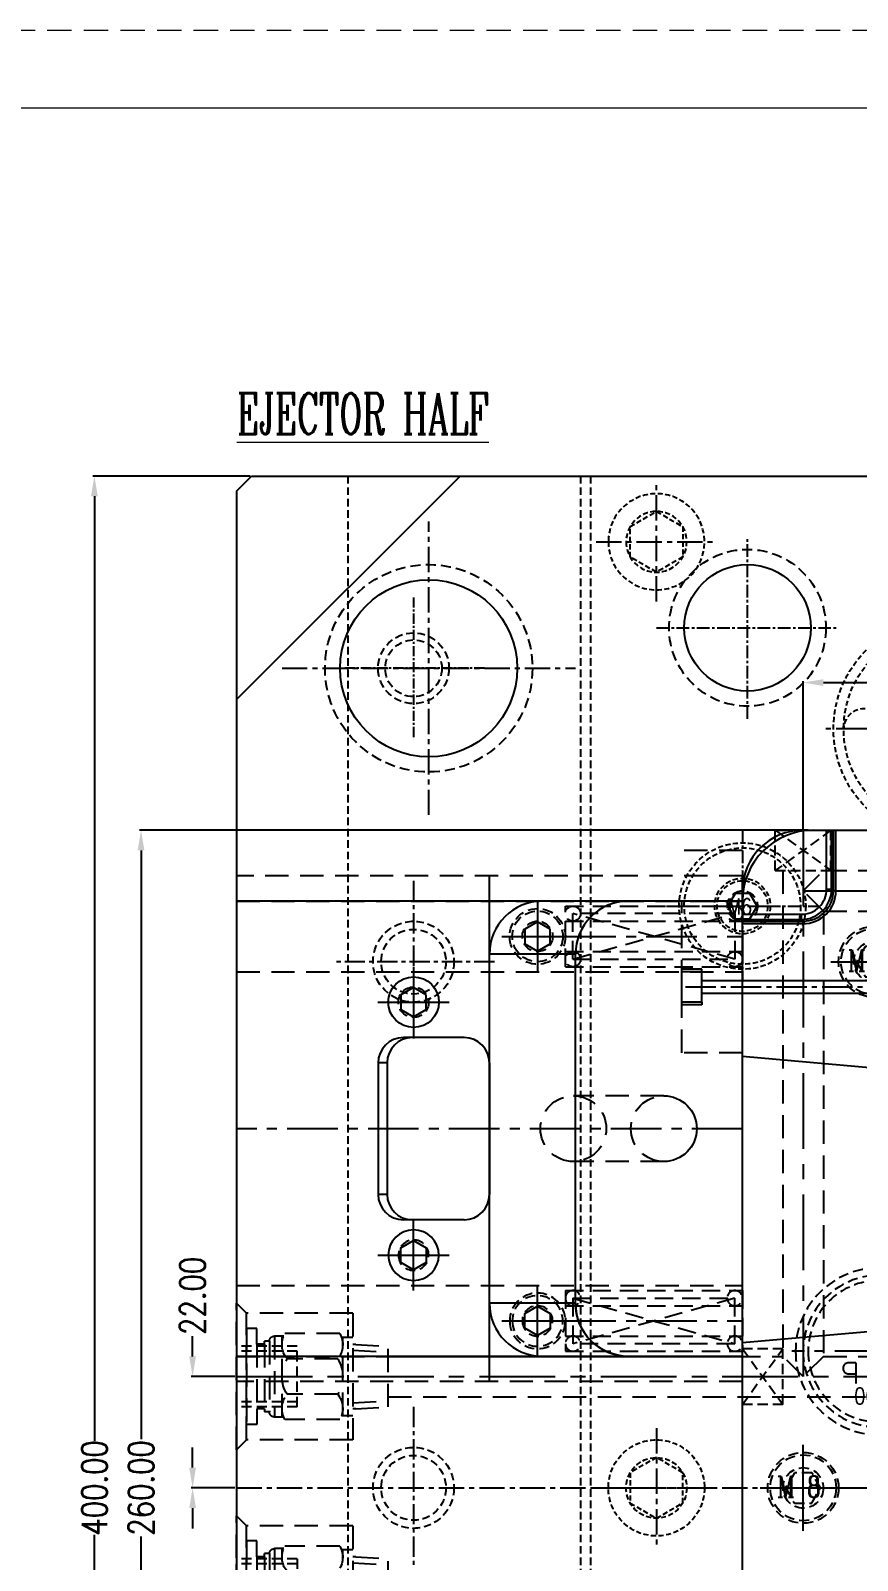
# Model space of a CAD drawing. Header units: millimetres. Extents: x 23075 to 24509, y -21593 to -20579.
# Drawn here: x 23531.5 to 23694.9, y -20881.2 to -20578.8 of the extents above; entities that cross this region are included whole.
import ezdxf

# ---------------------------------------------------------------- set-up
doc = ezdxf.new("R2010")
doc.units = ezdxf.units.MM
doc.header["$LTSCALE"] = 8
for name, pattern in [('CENTER', [2, 1.25, -0.25, 0.25, -0.25]), ('CENTER2', [1.125, 0.75, -0.125, 0.125, -0.125]), ('DASHED', [0.75, 0.5, -0.25]), ('HIDDEN', [0.375, 0.25, -0.125]), ('HIDDEN2', [0.1875, 0.125, -0.0625])]:
    doc.linetypes.add(name, pattern=pattern)
doc.layers.get('DEFPOINTS').update_dxf_attribs({"color": 6})
for name, color, linetype in [('Cav-cor', 30, 'Continuous'), ('cen', 1, 'CENTER'), ('hidden', 4, 'HIDDEN'), ('m', 144, 'HIDDEN2'), ('PIN', 5, 'Continuous'), ('SCREW', 52, 'HIDDEN'), ('SLIDE', 6, 'Continuous'), ('SP', 3, 'Continuous'), ('SPRING', 7, 'Continuous'), ('WT', 4, 'Continuous')]:
    doc.layers.add(name, color=color, linetype=linetype)
doc.layers.add('dim', color=3, linetype='Continuous', lineweight=15)
doc.layers.add('MBOM-ASSIS-LAYER', color=71, linetype='Continuous', lineweight=9)
doc.styles.add('ROMANC', font='RomanC.ttf', dxfattribs={"width": 0.8, "height": 7})
doc.styles.get("Standard").update_dxf_attribs({"font": 'txt.shx', "width": 0.8, "bigfont": 'chineset.shx'})
doc.dimstyles.new('ISO-25', dxfattribs={"dimtxt": 5, "dimasz": 4, "dimexe": 0.3, "dimexo": 0.3, "dimtad": 0, "dimzin": 1, "dimdsep": 46, "dimtxsty": 'Standard', "dimcen": 0, "dimclrd": 3, "dimclre": 3, "dimclrt": 3, "dimazin": 0, "dimtfac": 1, "dimtofl": 0, "dimtmove": 0, "dimatfit": 0, "dimfxl": 0, "dimarcsym": 0})

# ---------------------------------------------------------------- blocks, each defined once
blk = doc.blocks.new('12')
at = {"layer": 'cen', "ltscale": 0.5}
for p, q in [((0, 11.81), (0, -11.81)), ((-11.91, 0), (11.91, 0))]:
    blk.add_line(p, q, dxfattribs=at)
at = {"layer": 'm'}
blk.add_lwpolyline([(0, 6), (-5.2, 3), (-5.2, -3), (0, -6), (5.2, -3), (5.2, 3)], close=True, dxfattribs=at)
for radius in [9.5, 6]:
    blk.add_circle((0, 0), radius, dxfattribs=at)
blk = doc.blocks.new('*D27549')
at = {"layer": 'DEFPOINTS', "color": 0}
for p in [(23544.07, -20666.89), (23575.16, -20666.89), (23575.16, -21066.89)]:
    blk.add_point(p, dxfattribs=at)
at = {"layer": 'dim', "color": 3, "lineweight": -2}
for p, q in [((23574.86, -20666.89), (23543.77, -20666.89)), ((23544.07, -20670.89), (23544.07, -20857.59)), ((23544.07, -21062.89), (23544.07, -20876.18)), ((23574.86, -21066.89), (23543.77, -21066.89))]:
    blk.add_line(p, q, dxfattribs=at)
at = {"layer": 'dim', "color": 3}
for points in [[(23544.74, -20670.89), (23543.4, -20670.89), (23544.07, -20666.89)], [(23543.4, -21062.89), (23544.74, -21062.89), (23544.07, -21066.89)]]:
    blk.add_solid(points, dxfattribs=at)
at = {"layer": 'dim', "color": 3, "insert": (23544.07, -20866.89), "char_height": 5, "attachment_point": 5, "rotation": 90}
blk.add_mtext('400.00', dxfattribs=at)
blk = doc.blocks.new('20130710.160847')
at = {"layer": 'PIN', "linetype": 'Continuous'}
h = blk.add_hatch(dxfattribs=at)
h.set_pattern_fill('ANSI31', color=256, scale=14.666667, angle=180, style=0)
h.set_pattern_definition([(225, (163002.9658, -15903.9605), (1.296362432, -1.296362432), [])])
h.paths.add_polyline_path([(0, 0), (0, -11, 0.414214), (11, 0)])
h.paths.add_polyline_path([(-11, 0), (0, 0), (0, 11, 0.414214)])
at = {"layer": 'PIN', "linetype": 'CENTER2'}
for p, q in [((0, -16.5), (0, 16.5)), ((16.5, 0), (-16.5, 0))]:
    blk.add_line(p, q, dxfattribs=at)
at = {"layer": 'PIN', "linetype": 'Continuous'}
blk.add_circle((0, 0), 11, dxfattribs=at)
at = {"layer": 'SPRING', "linetype": 'CENTER', "ltscale": 0.5}
for p, q in [((0, 23.5), (0, -23.5)), ((23.5, 0), (-23.5, 0))]:
    blk.add_line(p, q, dxfattribs=at)
at = {"layer": 'SPRING', "linetype": 'HIDDEN', "ltscale": 0.5}
for radius in [22, 20]:
    blk.add_circle((0, 0), radius, dxfattribs=at)
at = {"layer": 'SPRING', "linetype": 'HIDDEN'}
for radius in [12.5, 12]:
    blk.add_circle((0, 0), radius, dxfattribs=at)
at = {"layer": 'SPRING', "linetype": 'HIDDEN', "ltscale": 0.5}
for centre, start, end in [((-16, 0), 0, 180), ((16, 0), 180, 0)]:
    blk.add_arc(centre, 4, start, end, dxfattribs=at)
blk = doc.blocks.new('20130710.160853')
at = {"layer": 'SCREW', "linetype": 'CENTER', "ltscale": 0.5}
for p, q in [((0, -7.04), (0, 7.04)), ((-7, 0), (7, 0))]:
    blk.add_line(p, q, dxfattribs=at)
at = {"layer": 'SCREW', "linetype": 'Continuous'}
blk.add_lwpolyline([(-1.44, 2.5), (-2.89, 0), (-1.44, -2.5), (1.44, -2.5), (2.89, 0), (1.44, 2.5)], close=True, dxfattribs=at)
at = {"layer": 'SCREW', "ltscale": 0.5}
for radius in [5.5, 5]:
    blk.add_circle((0, 0), radius, dxfattribs=at)
at = {"layer": 'SCREW'}
blk.add_circle((0, 0), 3, dxfattribs=at)
at = {"layer": 'SP', "color": 145, "linetype": 'CENTER', "ltscale": 0.25}
for p, q in [((0, 15), (0, -15)), ((-15, 0), (15, 0))]:
    blk.add_line(p, q, dxfattribs=at)
at = {"layer": 'SP', "color": 145, "linetype": 'HIDDEN', "ltscale": 0.5}
for radius in [12.5, 11.5]:
    blk.add_circle((0, 0), radius, dxfattribs=at)
at = {"layer": 'dim', "style": 'ROMANC', "width": 0.8}
blk.add_text('M6', height=3.172, dxfattribs=at).set_placement((-2.88, -1.7))
blk = doc.blocks.new('20160803.145915')
at = {"layer": 'PIN', "linetype": 'CENTER2'}
for p, q in [((0, 2.25), (-4, 2.25)), ((0, 1.75), (0, 2.25)), ((92.73375, -1.25), (-4, -1.25)), ((0, -4.75), (-4, -4.75)), ((0, -4.25), (0, -4.75))]:
    blk.add_line(p, q, dxfattribs=at)
at = {"layer": 'PIN'}
for p, q in [((-4, -4.25), (-4, 1.75)), ((0, 1.75), (-4, 1.75)), ((0, -4.25), (0, 1.75)), ((92.73375, 0), (0, 0)), ((92.73375, -2.5), (92.73375, 0)), ((99.26625, -2.5), (99.26625, 0)), ((92.73375, -2.5), (0, -2.5)), ((0, -4.25), (-4, -4.25))]:
    blk.add_line(p, q, dxfattribs=at)
blk = doc.blocks.new('*D27648')
at = {"layer": 'DEFPOINTS', "color": 0}
for p in [(23685.46, -20736.89), (23553.29, -20996.89), (23685.46, -20996.89)]:
    blk.add_point(p, dxfattribs=at)
at = {"layer": 'dim', "color": 3, "lineweight": -2}
for p, q in [((23685.16, -20736.89), (23552.99, -20736.89)), ((23553.29, -20740.89), (23553.29, -20857.26)), ((23553.29, -20992.89), (23553.29, -20876.51)), ((23685.16, -20996.89), (23552.99, -20996.89))]:
    blk.add_line(p, q, dxfattribs=at)
at = {"layer": 'dim', "color": 3}
for points in [[(23553.96, -20740.89), (23552.63, -20740.89), (23553.29, -20736.89)], [(23552.63, -20992.89), (23553.96, -20992.89), (23553.29, -20996.89)]]:
    blk.add_solid(points, dxfattribs=at)
at = {"layer": 'dim', "color": 3, "insert": (23553.29, -20866.89), "char_height": 5, "attachment_point": 5, "rotation": 90}
blk.add_mtext('260.00', dxfattribs=at)
blk = doc.blocks.new('20160816.135353')
at = {"layer": 'SLIDE', "linetype": 'HIDDEN', "ltscale": 2.3}
for p, q in [((0, 6.5), (17.87, 6.5)), ((0, -6.5), (17.87, -6.5))]:
    blk.add_line(p, q, dxfattribs=at)
at = {"layer": 'SLIDE'}
blk.add_arc((0, 0), 6.5, 90, 270, dxfattribs=at)
at = {"layer": 'SLIDE', "linetype": 'HIDDEN', "ltscale": 2.3}
for centre, start, end in [((0, 0), 270, 90), ((17.87, 0), 90, 270), ((17.87, 0), 270, 90)]:
    blk.add_arc(centre, 6.5, start, end, dxfattribs=at)
blk = doc.blocks.new('20160817.135826')
at = {"layer": 'SCREW', "linetype": 'CENTER', "ltscale": 5}
for p, q in [((0, -7), (0, 7)), ((7.04, 0), (-7.04, 0))]:
    blk.add_line(p, q, dxfattribs=at)
at = {"layer": 'SCREW', "linetype": 'Continuous'}
blk.add_lwpolyline([(-2.5, -1.44), (0, -2.89), (2.5, -1.44), (2.5, 1.44), (0, 2.89), (-2.5, 1.44)], close=True, dxfattribs=at)
at = {"layer": 'SCREW', "linetype": 'ByBlock'}
blk.add_circle((0, 0), 5, dxfattribs=at)
at = {"layer": 'SCREW'}
blk.add_circle((0, 0), 3, dxfattribs=at)
blk = doc.blocks.new('20160817.140121')
at = {"linetype": 'HIDDEN', "ltscale": 2.3}
for p, q in [((100, 0), (0, 0)), ((0, -14), (0, 0)), ((100, -14), (0, -14))]:
    blk.add_line(p, q, dxfattribs=at)
blk = doc.blocks.new('20100512.182342')
at = {"linetype": 'HIDDEN'}
blk.add_circle((0, 0), 5.5, dxfattribs=at)
at = {"layer": 'SCREW', "linetype": 'CENTER', "ltscale": 5}
for p, q in [((0, -7.04), (0, 7.04)), ((-7, 0), (7, 0))]:
    blk.add_line(p, q, dxfattribs=at)
at = {"layer": 'SCREW', "linetype": 'Continuous'}
blk.add_lwpolyline([(-1.44, 2.5), (-2.89, 0), (-1.44, -2.5), (1.44, -2.5), (2.89, 0), (1.44, 2.5)], close=True, dxfattribs=at)
at = {"layer": 'SCREW'}
for radius in [5, 3]:
    blk.add_circle((0, 0), radius, dxfattribs=at)
blk = doc.blocks.new('20160817.140312')
at = {"layer": 'SLIDE'}
blk.add_arc((-12.5, 9.5), 10.5, 270, 0, dxfattribs=at)
at = {"layer": 'SPRING', "color": 111, "linetype": 'HIDDEN', "ltscale": 1.8}
for p, q in [((-35, 12), (-35, 0)), ((0, 12), (-35, 12)), ((-33.5, 1.5), (-33.5, 10.5)), ((-1.5, 10.5), (-33.5, 10.5)), ((-1.5, 10.5), (-33.5, 1.5)), ((-33.5, 10.5), (-1.5, 1.5)), ((-1.5, 10.5), (-1.5, 1.5)), ((0, 12), (0, 0)), ((0, 9), (-35, 9)), ((0, 3), (-35, 3)), ((0, 0), (-35, 0)), ((-33.5, 1.5), (-1.5, 1.5))]:
    blk.add_line(p, q, dxfattribs=at)
at = {"layer": 'SPRING', "color": 111, "linetype": 'CENTER'}
blk.add_line((0, 6), (-35, 6), dxfattribs=at)
at = {"layer": 'SPRING', "color": 111, "linetype": 'HIDDEN', "ltscale": 1.8}
for centre in [(-33.5, 10.5), (-1.5, 10.5), (-33.5, 1.5), (-1.5, 1.5)]:
    blk.add_circle(centre, 1.5, dxfattribs=at)
blk = doc.blocks.new('cb_8')
at = {"linetype": 'HIDDEN'}
blk.add_circle((0, 0), 7, dxfattribs=at)
at = {"layer": 'SCREW', "linetype": 'CENTER2', "ltscale": 5}
for p, q in [((0, -8.5), (0, 8.5)), ((-8.5, 0), (8.5, 0))]:
    blk.add_line(p, q, dxfattribs=at)
at = {"layer": 'SCREW'}
blk.add_lwpolyline([(-1.73, 3), (-3.46, 0), (-1.73, -3), (1.73, -3), (3.46, 0), (1.73, 3)], close=True, dxfattribs=at)
for radius in [6.5, 4]:
    blk.add_circle((0, 0), radius, dxfattribs=at)
at = {"layer": 'dim', "style": 'ROMANC', "width": 0.8}
blk.add_text('M 8', height=4.186, dxfattribs=at).set_placement((-5.2, -1.86))
blk = doc.blocks.new('20160826.095208')
at = {"layer": 'SP', "linetype": 'CENTER'}
for p, q in [((0, -17.25), (0, 17.25)), ((-17.25, 0), (17.25, 0))]:
    blk.add_line(p, q, dxfattribs=at)
at = {"layer": 'SP', "linetype": 'HIDDEN'}
for radius in [16.5, 15, 14]:
    blk.add_circle((0, 0), radius, dxfattribs=at)
at = {"layer": 'SP'}
for s, p in [('S', (-5.46, 2)), ('P', (3.89, -6.39))]:
    blk.add_text(s, height=4.11, dxfattribs=at).set_placement(p)
at = {"layer": 'SP', "color": 6, "insert": (-1.27, -8.84), "char_height": 3.281, "attachment_point": 5}
blk.add_mtext('Ø30.00', dxfattribs=at)
blk = doc.blocks.new('20100617.142056')
at = {"layer": 'MBOM-ASSIS-LAYER', "linetype": 'DASHED'}
blk.add_line((0, 841), (-1189, 841), dxfattribs=at)
at = {"layer": 'MBOM-ASSIS-LAYER'}
blk.add_line((-12.7, 828.3), (-1176.3, 828.3), dxfattribs=at)
blk = doc.blocks.new('20150513.114552')
at = {"layer": 'WT', "color": 125, "linetype": 'HIDDEN'}
for p, q in [((-12, 6), (0, 6)), ((-12, 6), (-12, -6)), ((-12, 5), (0, 5)), ((0, -6), (0, 6)), ((-12, -5), (0, -5)), ((-12, -6), (0, -6))]:
    blk.add_line(p, q, dxfattribs=at)
blk = doc.blocks.new('20150513.114825')
at = {"layer": 'WT', "color": 125, "linetype": 'HIDDEN'}
for p, q in [((-5.5, 8), (5.5, 8)), ((5.5, 8), (-5.5, 0)), ((-5.5, 8), (5.5, 0)), ((-5.5, 0), (-5.5, 8)), ((5.5, 0), (5.5, 8)), ((-5.5, 0), (5.5, 0))]:
    blk.add_line(p, q, dxfattribs=at)
blk = doc.blocks.new('*D28250')
at = {"layer": 'DEFPOINTS', "color": 0}
for p in [(23563.49, -20844.89), (23572.16, -20844.89), (23572.16, -20866.89)]:
    blk.add_point(p, dxfattribs=at)
at = {"layer": 'dim', "color": 3, "lineweight": -2}
for p, q in [((23563.49, -20840.89), (23563.49, -20836.89)), ((23571.86, -20844.89), (23563.19, -20844.89)), ((23571.86, -20866.89), (23563.19, -20866.89)), ((23563.49, -20870.89), (23563.49, -20874.89))]:
    blk.add_line(p, q, dxfattribs=at)
at = {"layer": 'dim', "color": 3}
for points in [[(23562.82, -20840.89), (23564.16, -20840.89), (23563.49, -20844.89)], [(23564.16, -20870.89), (23562.82, -20870.89), (23563.49, -20866.89)]]:
    blk.add_solid(points, dxfattribs=at)
at = {"layer": 'dim', "color": 3, "insert": (23563.49, -20828.93), "char_height": 5, "attachment_point": 5, "rotation": 90}
blk.add_mtext('22.00', dxfattribs=at)
blk = doc.blocks.new('*D28251')
at = {"layer": 'DEFPOINTS', "color": 0}
for p in [(23563.49, -20866.89), (23572.16, -20866.89), (23572.16, -20886.89)]:
    blk.add_point(p, dxfattribs=at)
at = {"layer": 'dim', "color": 3, "lineweight": -2}
for p, q in [((23563.49, -20862.89), (23563.49, -20858.89)), ((23571.86, -20866.89), (23563.19, -20866.89)), ((23571.86, -20886.89), (23563.19, -20886.89)), ((23563.49, -20890.89), (23563.49, -20894.89))]:
    blk.add_line(p, q, dxfattribs=at)
at = {"layer": 'dim', "color": 3}
for points in [[(23562.82, -20862.89), (23564.16, -20862.89), (23563.49, -20866.89)], [(23564.16, -20890.89), (23562.82, -20890.89), (23563.49, -20886.89)]]:
    blk.add_solid(points, dxfattribs=at)
at = {"layer": 'dim', "color": 3, "insert": (23563.49, -20902.51), "char_height": 5, "attachment_point": 5, "rotation": 90}
blk.add_mtext('20.00', dxfattribs=at)
blk = doc.blocks.new('*D28264')
at = {"layer": 'DEFPOINTS', "color": 0}
for p in [(23684.16, -20707.71), (23684.16, -20736.89), (23872.16, -20750.89)]:
    blk.add_point(p, dxfattribs=at)
at = {"layer": 'dim', "color": 3, "lineweight": -2}
for p, q in [((23684.16, -20736.59), (23684.16, -20707.41)), ((23688.16, -20707.71), (23768.86, -20707.71)), ((23868.16, -20707.71), (23787.45, -20707.71)), ((23872.16, -20750.59), (23872.16, -20707.41))]:
    blk.add_line(p, q, dxfattribs=at)
at = {"layer": 'dim', "color": 3}
for points in [[(23688.16, -20707.04), (23688.16, -20708.38), (23684.16, -20707.71)], [(23868.16, -20708.38), (23868.16, -20707.04), (23872.16, -20707.71)]]:
    blk.add_solid(points, dxfattribs=at)
at = {"layer": 'dim', "color": 3, "insert": (23778.16, -20707.71), "char_height": 5, "attachment_point": 5}
blk.add_mtext('188.00', dxfattribs=at)
blk = doc.blocks.new('20160903.151524')
at = {"layer": 'WT', "color": 125, "linetype": 'HIDDEN', "ltscale": 2.3}
for p, q in [((-6.35, 23.56), (-6.01, 30)), ((-6.01, 30), (6.01, 30)), ((-5.19, 23), (-4.82, 30)), ((5.19, 23), (4.82, 30)), ((6.35, 23.56), (6.01, 30)), ((12.5, 23), (-12.5, 23)), ((-12.5, 23), (-12.5, 2)), ((-7.75, 23), (-7.75, 20.77)), ((-6.35, 23.56), (-6.35, 23)), ((6.35, 23.56), (6.35, 23)), ((7.75, 23), (7.75, 20.77)), ((12.5, 23), (12.5, 2)), ((-8.5, 20.43), (-8.5, 9.57)), ((-7.75, 21), (7.75, 21)), ((-3.5, 20.01), (-3.5, 9.99)), ((3.5, 20.01), (3.5, 9.99)), ((8.5, 20.43), (8.5, 9.57)), ((-8, 9.33), (-8, 7.51)), ((8, 9.33), (8, 7.51)), ((-8, 9), (8, 9)), ((8, 7.51), (-8, 7.51)), ((7, 6.51), (-7, 6.51)), ((-7, 6.51), (-7, 5.51)), ((7, 6.51), (7, 5.51)), ((-9.5, 4.01), (-9.5, 2)), ((-6.4, 4.01), (-9.5, 4.01)), ((-6.4, 5.51), (-7, 5.51)), ((-6.4, 5.51), (-7, 5.51)), ((6.4, 5.51), (-6.4, 5.51)), ((-6.4, 5.51), (-6.4, 4.01)), ((6.4, 4.01), (-6.4, 4.01)), ((6.4, 5.51), (6.4, 4.01)), ((6.4, 5.51), (7, 5.51)), ((6.4, 5.51), (7, 5.51)), ((6.4, 4.01), (9.5, 4.01)), ((9.5, 4.01), (9.5, 2)), ((-12.5, 2), (-14.5, 0)), ((-14.5, 0), (14.5, 0)), ((-12.5, 2), (12.5, 2)), ((9.5, 2), (-9.5, 2)), ((12.5, 2), (14.5, 0))]:
    blk.add_line(p, q, dxfattribs=at)
at = {"layer": 'WT', "color": 125, "linetype": 'CENTER', "ltscale": 1.5}
blk.add_line((0, 0), (0, 30), dxfattribs=at)
at = {"layer": 'WT', "color": 125, "linetype": 'HIDDEN', "ltscale": 2.3}
for centre, radius, start, end in [((-6.32, 16.53), 4.47, 50.9817, 119.248), ((0, 14.34), 6.66, 58.3016, 121.6984), ((6.32, 16.53), 4.47, 60.752, 129.0183), ((-6.32, 13.47), 4.47, 240.752, 309.0183), ((0, 15.66), 6.66, 238.3016, 301.6984), ((6.32, 13.47), 4.47, 230.9817, 299.248), ((-7, 7.51), 1, 180, 270), ((7, 7.51), 1, 270, 0)]:
    blk.add_arc(centre, radius, start, end, dxfattribs=at)

msp = doc.modelspace()

# ---------------------------------------------------------------- linework, layer by layer
for p, q in [((23572.156, -20669.885), (23575.156, -20666.885)), ((23616.337, -20666.885), (23572.156, -20711.065)), ((23575.156, -20666.885), (23969.156, -20666.885)), ((23572.156, -20669.885), (23572.156, -21063.885)), ((23617.156, -20777.885), (23605.156, -20777.885)), ((23601.92, -20782.885), (23600.156, -20782.885)), ((23600.156, -20782.885), (23600.156, -20808.885)), ((23601.92, -20782.885), (23601.92, -20808.885)), ((23622.156, -20782.885), (23622.156, -20808.885)), ((23601.92, -20808.885), (23600.156, -20808.885)), ((23617.156, -20813.885), (23605.156, -20813.885))]:
    msp.add_line(p, q)
at = {"color": 8, "linetype": 'HIDDEN', "ltscale": 0.75}
for p, q in [((23594.156, -20666.885), (23594.156, -21066.885)), ((23640.156, -20666.885), (23640.156, -21066.885)), ((23642.156, -20666.885), (23642.156, -21066.885))]:
    msp.add_line(p, q, dxfattribs=at)
at = {"color": 8, "linetype": 'CENTER', "ltscale": 0.2}
for p, q in [((23607.156, -20690.885), (23607.156, -20718.885)), ((23621.156, -20704.885), (23593.156, -20704.885))]:
    msp.add_line(p, q, dxfattribs=at)
at = {"color": 8, "linetype": 'CENTER', "ltscale": 0.4}
for p, q in [((23607.156, -20746.885), (23607.156, -20778.885)), ((23623.156, -20762.885), (23591.156, -20762.885)), ((23607.156, -20850.885), (23607.156, -20882.885))]:
    msp.add_line(p, q, dxfattribs=at)
at = {"linetype": 'CENTER', "ltscale": 0.5}
msp.add_line((23572.156, -20866.885), (23972.156, -20866.885), dxfattribs=at)
for centre, radius in [((23673.156, -20696.885), 12.5), ((23610.156, -20704.885), 17.5)]:
    msp.add_circle(centre, radius)
at = {"color": 8, "linetype": 'HIDDEN', "ltscale": 0.75}
for centre, radius in [((23607.156, -20704.885), 7), ((23607.156, -20704.885), 5.6), ((23607.156, -20762.885), 8), ((23607.156, -20762.885), 6.4), ((23607.156, -20866.885), 8), ((23607.156, -20866.885), 6.4)]:
    msp.add_circle(centre, radius, dxfattribs=at)
for centre, start, end in [((23605.156, -20782.885), 90, 180), ((23606.92, -20782.885), 90, 180), ((23617.156, -20782.885), 0, 90), ((23605.156, -20808.885), 180, 270), ((23606.92, -20808.885), 180, 270), ((23617.156, -20808.885), 270, 0)]:
    msp.add_arc(centre, 5, start, end)
at = {"layer": 'Cav-cor', "color": 241}
for p, q in [((23684.156, -20736.885), (23860.156, -20736.885)), ((23688.788, -20748.524), (23688.788, -20736.885)), ((23689.787, -20748.524), (23689.787, -20736.885)), ((23690.132, -20748.868), (23690.132, -20736.885)), ((23690.631, -20748.868), (23690.631, -20736.885)), ((23672.156, -20984.885), (23672.156, -20748.885)), ((23688.788, -20748.524), (23689.787, -20748.524)), ((23689.787, -20748.524), (23690.132, -20748.868)), ((23690.631, -20748.868), (23690.132, -20748.868)), ((23672.156, -20753.517), (23683.795, -20753.517)), ((23672.156, -20754.515), (23683.795, -20754.515)), ((23672.156, -20754.86), (23684.14, -20754.86)), ((23683.795, -20753.517), (23683.795, -20754.515)), ((23683.795, -20754.515), (23684.14, -20754.86)), ((23684.14, -20755.36), (23684.14, -20754.86)), ((23672.156, -20755.36), (23684.14, -20755.36))]:
    msp.add_line(p, q, dxfattribs=at)
for centre, radius, start, end in [((23686.156, -20750.885), 14, 90, 180), ((23684.156, -20748.885), 12, 90, 180), ((23683.795, -20748.523), 5.992, 270.00526, 359.99474), ((23683.798, -20748.526), 4.99, 269.96875, 0.03125), ((23684.143, -20748.872), 6.487, 269.96875, 0.03125), ((23684.145, -20748.874), 5.986, 269.95051, 0.04949)]:
    msp.add_arc(centre, radius, start, end, dxfattribs=at)
at = {"layer": 'cen', "linetype": 'CENTER', "ltscale": 0.5}
for p, q in [((23610.156, -20733.885), (23610.156, -20675.885)), ((23581.156, -20704.885), (23639.156, -20704.885))]:
    msp.add_line(p, q, dxfattribs=at)
at = {"layer": 'cen', "linetype": 'CENTER', "ltscale": 0.25}
for p, q in [((23673.156, -20714.885), (23673.156, -20678.885)), ((23655.156, -20696.885), (23691.156, -20696.885))]:
    msp.add_line(p, q, dxfattribs=at)
at = {"layer": 'hidden'}
for centre, radius in [((23673.156, -20696.885), 15.5), ((23610.156, -20704.885), 20.5)]:
    msp.add_circle(centre, radius, dxfattribs=at)
at = {"layer": 'SLIDE', "linetype": 'HIDDEN', "ltscale": 2.3}
for p, q in [((23672.156, -20740.885), (23660.156, -20740.885)), ((23672.156, -20745.885), (23572.156, -20745.885)), ((23660.156, -20780.885), (23660.156, -20750.885)), ((23672.156, -20780.885), (23660.156, -20780.885)), ((23672.156, -20845.885), (23572.156, -20845.885))]:
    msp.add_line(p, q, dxfattribs=at)
at = {"layer": 'SLIDE'}
for p, q in [((23622.156, -20845.885), (23622.156, -20745.885)), ((23672.156, -20750.885), (23572.156, -20750.885)), ((23639.156, -20761.385), (23622.156, -20761.385)), ((23639.156, -20830.385), (23639.156, -20761.385)), ((23702.003, -20784.259), (23672.156, -20781.648)), ((23639.156, -20830.385), (23622.156, -20830.385)), ((23672.156, -20838.122), (23701.496, -20835.555)), ((23672.156, -20840.885), (23572.156, -20840.885))]:
    msp.add_line(p, q, dxfattribs=at)
at = {"layer": 'SLIDE', "linetype": 'CENTER'}
msp.add_line((23672.156, -20795.885), (23572.156, -20795.885), dxfattribs=at)
at = {"layer": 'SLIDE'}
for centre, start, end in [((23632.656, -20761.385), 90, 180), ((23649.656, -20761.385), 90, 180), ((23632.656, -20830.385), 180, 270), ((23649.656, -20830.385), 180, 270)]:
    msp.add_arc(centre, 10.5, start, end, dxfattribs=at)
at = {"layer": 'WT', "color": 125, "linetype": 'CENTER', "ltscale": 1.5}
for p, q in [((23684.156, -20736.885), (23684.156, -20844.885)), ((23684.156, -20748.885), (23872.156, -20748.885)), ((23572.156, -20844.885), (23757.156, -20844.885))]:
    msp.add_line(p, q, dxfattribs=at)
at = {"layer": 'WT', "color": 125, "linetype": 'HIDDEN', "ltscale": 2.3}
for p, q in [((23680.156, -20744.885), (23680.156, -20840.885)), ((23684.156, -20748.885), (23688.156, -20744.885)), ((23688.156, -20744.885), (23856.156, -20744.885)), ((23688.156, -20752.885), (23684.156, -20748.885)), ((23688.156, -20752.885), (23856.156, -20752.885)), ((23688.156, -20752.885), (23688.156, -20840.885)), ((23602.156, -20840.885), (23680.156, -20840.885)), ((23684.156, -20844.885), (23680.156, -20840.885)), ((23688.156, -20840.885), (23684.156, -20844.885)), ((23688.156, -20840.885), (23757.156, -20840.885)), ((23602.156, -20848.885), (23757.156, -20848.885))]:
    msp.add_line(p, q, dxfattribs=at)

# ---------------------------------------------------------------- block references
at = {"rotation": 180}
msp.add_blockref('20160817.140121', (23672.156, -20764.885), dxfattribs=at)
at = {"linetype": 'Continuous', "rotation": -90.00000000000001}
msp.add_blockref('20100512.182342', (23631.656, -20757.885), dxfattribs=at)
at = {"xscale": -0.9999999999999996}
msp.add_blockref('20160817.140121', (23672.156, -20826.885), dxfattribs=at)
at = {"linetype": 'Continuous', "xscale": -1, "rotation": -90}
msp.add_blockref('20100512.182342', (23631.656, -20833.885), dxfattribs=at)
at = {"layer": 'dim', "xscale": -1, "rotation": 180}
msp.add_blockref('12', (23655.156, -20679.885), dxfattribs=at)
at = {"layer": 'dim', "rotation": 180}
msp.add_blockref('20160817.140312', (23637.156, -20751.885), dxfattribs=at)
at = {"layer": 'dim', "xscale": -0.9999999999999996}
msp.add_blockref('20160817.140312', (23637.156, -20839.885), dxfattribs=at)
at = {"layer": 'dim'}
msp.add_blockref('12', (23655.156, -20866.885), dxfattribs=at)
at = {"layer": 'MBOM-ASSIS-LAYER', "xscale": 1.205655079037772, "yscale": 1.205655079037772, "zscale": 1.205655079037772}
msp.add_blockref('20100617.142056', (24508.919, -21592.798), dxfattribs=at)
at = {"layer": 'PIN'}
msp.add_blockref('20160803.145915', (23664.156, -20766.635), dxfattribs=at)
at = {"layer": 'SCREW'}
for p in [(23698.156, -20762.885), (23684.156, -20866.885)]:
    msp.add_blockref('cb_8', p, dxfattribs=at)
at = {"layer": 'SCREW', "linetype": 'ByBlock', "rotation": 180}
msp.add_blockref('20160817.135826', (23607.156, -20770.885), dxfattribs=at)
at = {"layer": 'SCREW', "linetype": 'ByBlock', "xscale": -0.9999999999999996}
msp.add_blockref('20160817.135826', (23607.156, -20820.885), dxfattribs=at)
at = {"layer": 'SLIDE', "xscale": -1}
msp.add_blockref('20160816.135353', (23656.611, -20795.885), dxfattribs=at)
at = {"layer": 'SP'}
msp.add_blockref('20130710.160853', (23672.156, -20751.885), dxfattribs=at)
at = {"layer": 'SP', "xscale": -1}
msp.add_blockref('20160826.095208', (23699.156, -20839.885), dxfattribs=at)
at = {"layer": 'SPRING'}
msp.add_blockref('20130710.160847', (23712.156, -20716.885), dxfattribs=at)
at = {"layer": 'WT', "color": 125, "linetype": 'HIDDEN', "ltscale": 2.3}
msp.add_blockref('20150513.114825', (23684.156, -20744.885), dxfattribs=at)
at = {"layer": 'WT', "xscale": -1, "rotation": -90}
for p in [(23572.156, -20844.885), (23572.156, -20886.885)]:
    msp.add_blockref('20160903.151524', p, dxfattribs=at)
at = {"layer": 'WT', "color": 125, "linetype": 'HIDDEN', "ltscale": 2, "rotation": 180}
msp.add_blockref('20150513.114552', (23572.156, -20844.885), dxfattribs=at)
at = {"layer": 'WT', "color": 125, "linetype": 'HIDDEN', "ltscale": 2.3, "rotation": 90.00000000000001}
msp.add_blockref('20150513.114825', (23680.156, -20844.885), dxfattribs=at)
at = {"layer": 'WT', "color": 125, "linetype": 'HIDDEN', "ltscale": 2, "xscale": -1}
msp.add_blockref('20150513.114552', (23572.156, -20886.885), dxfattribs=at)

# ---------------------------------------------------------------- texts
at = {"layer": 'dim', "style": 'ROMANC', "width": 0.6}
msp.add_text('%%uEJECTOR HALF', height=8.1, dxfattribs=at).set_placement((23572.25, -20658.599))

# ---------------------------------------------------------------- dimensions: what is measured, and where the dimension line sits
at = {"layer": 'dim'}
for base, p1, p2, picture, middle in [((23544.07, -20666.885), (23575.156, -21066.885), (23575.156, -20666.885), '*D27549', (23544.07, -20866.885)), ((23553.294, -20996.885), (23685.456, -20736.885), (23685.456, -20996.885), '*D27648', (23553.294, -20866.885)), ((23563.489, -20866.885), (23572.156, -20886.885), (23572.156, -20866.885), '*D28251', (23563.489, -20902.51))]:
    dim = msp.add_linear_dim(base=base, p1=p1, p2=p2, angle=90, dimstyle='ISO-25', dxfattribs=at)
    dim.commit()
    dim.dimension.update_dxf_attribs({"geometry": picture, "text_midpoint": middle, "dimtype": 160})
dim = msp.add_linear_dim(base=(23684.156, -20707.71), p1=(23872.156, -20750.885), p2=(23684.156, -20736.885), dimstyle='ISO-25', dxfattribs=at)
dim.commit()
dim.dimension.update_dxf_attribs({"geometry": '*D28264', "text_midpoint": (23778.156, -20707.71)})
dim = msp.add_linear_dim(base=(23563.489, -20844.885), p1=(23572.156, -20866.885), p2=(23572.156, -20844.885), angle=90, dimstyle='ISO-25', dxfattribs=at)
dim.commit()
dim.dimension.update_dxf_attribs({"geometry": '*D28250', "text_midpoint": (23563.489, -20828.927)})

doc.saveas('drawing.dxf')
